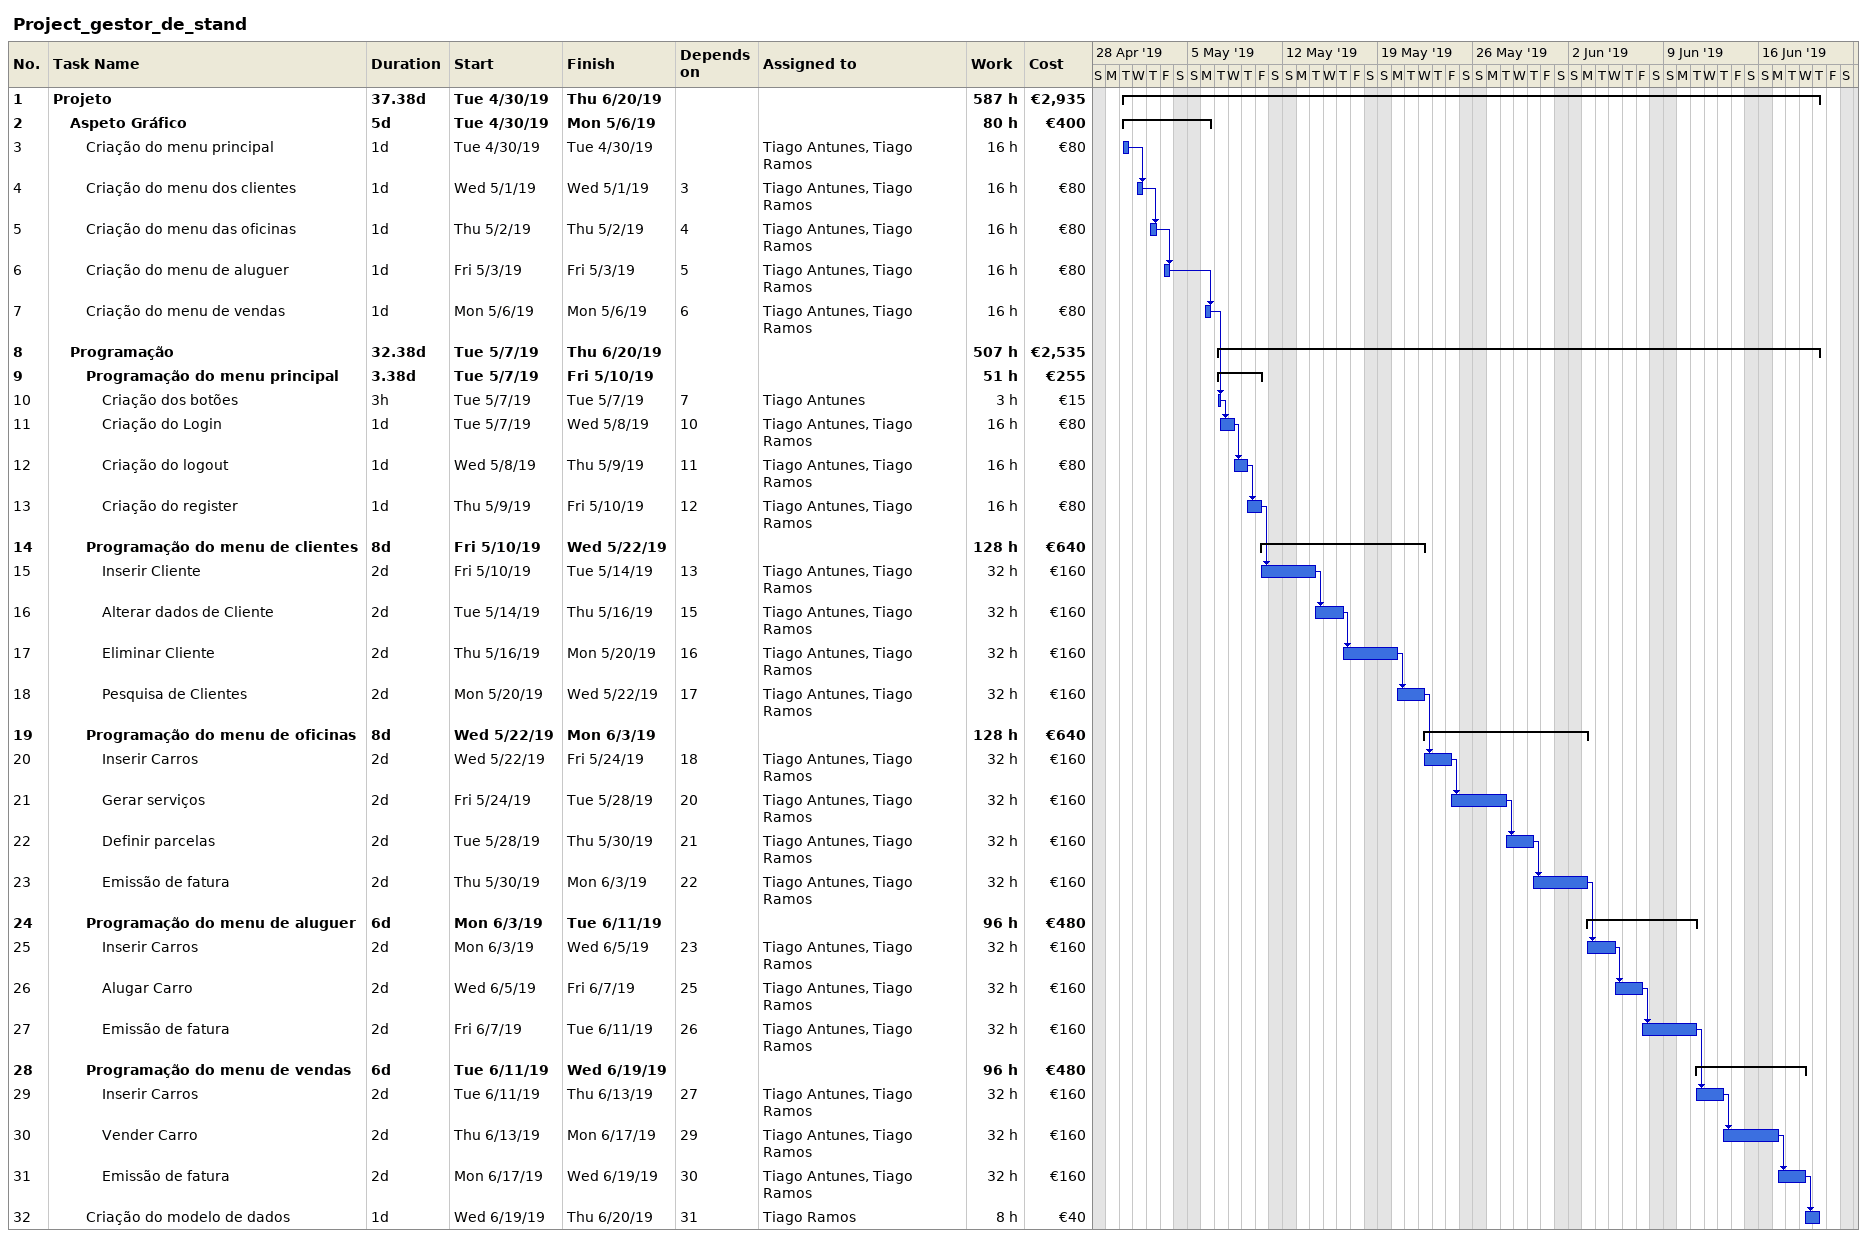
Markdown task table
Project_gestor_de_stand

| ID | Level | Task | Duration | Start | Finish | Predecessors | Resources | Work (h) | Cost (€) |
|---|---|---|---|---|---|---|---|---|---|
| 1 | 1 | **Projeto** | 37.38d | 2019-04-30 | 2019-06-20 |  |  | 587 | 2935 |
| 2 | 2 | **Aspeto Gráfico** | 5d | 2019-04-30 | 2019-05-06 |  |  | 80 | 400 |
| 3 | 3 | Criação do menu principal | 1d | 2019-04-30 | 2019-04-30 |  | Tiago Antunes, Tiago Ramos | 16 | 80 |
| 4 | 3 | Criação do menu dos clientes | 1d | 2019-05-01 | 2019-05-01 | 3 | Tiago Antunes, Tiago Ramos | 16 | 80 |
| 5 | 3 | Criação do menu das oficinas | 1d | 2019-05-02 | 2019-05-02 | 4 | Tiago Antunes, Tiago Ramos | 16 | 80 |
| 6 | 3 | Criação do menu de aluguer | 1d | 2019-05-03 | 2019-05-03 | 5 | Tiago Antunes, Tiago Ramos | 16 | 80 |
| 7 | 3 | Criação do menu de vendas | 1d | 2019-05-06 | 2019-05-06 | 6 | Tiago Antunes, Tiago Ramos | 16 | 80 |
| 8 | 2 | **Programação** | 32.38d | 2019-05-07 | 2019-06-20 |  |  | 507 | 2535 |
| 9 | 3 | **Programação do menu principal** | 3.38d | 2019-05-07 | 2019-05-10 |  |  | 51 | 255 |
| 10 | 4 | Criação dos botões | 3h | 2019-05-07 | 2019-05-07 | 7 | Tiago Antunes | 3 | 15 |
| 11 | 4 | Criação do Login | 1d | 2019-05-07 | 2019-05-08 | 10 | Tiago Antunes, Tiago Ramos | 16 | 80 |
| 12 | 4 | Criação do logout | 1d | 2019-05-08 | 2019-05-09 | 11 | Tiago Antunes, Tiago Ramos | 16 | 80 |
| 13 | 4 | Criação do register | 1d | 2019-05-09 | 2019-05-10 | 12 | Tiago Antunes, Tiago Ramos | 16 | 80 |
| 14 | 3 | **Programação do menu de clientes** | 8d | 2019-05-10 | 2019-05-22 |  |  | 128 | 640 |
| 15 | 4 | Inserir Cliente | 2d | 2019-05-10 | 2019-05-14 | 13 | Tiago Antunes, Tiago Ramos | 32 | 160 |
| 16 | 4 | Alterar dados de Cliente | 2d | 2019-05-14 | 2019-05-16 | 15 | Tiago Antunes, Tiago Ramos | 32 | 160 |
| 17 | 4 | Eliminar Cliente | 2d | 2019-05-16 | 2019-05-20 | 16 | Tiago Antunes, Tiago Ramos | 32 | 160 |
| 18 | 4 | Pesquisa de Clientes | 2d | 2019-05-20 | 2019-05-22 | 17 | Tiago Antunes, Tiago Ramos | 32 | 160 |
| 19 | 3 | **Programação do menu de oficinas** | 8d | 2019-05-22 | 2019-06-03 |  |  | 128 | 640 |
| 20 | 4 | Inserir Carros | 2d | 2019-05-22 | 2019-05-24 | 18 | Tiago Antunes, Tiago Ramos | 32 | 160 |
| 21 | 4 | Gerar serviços | 2d | 2019-05-24 | 2019-05-28 | 20 | Tiago Antunes, Tiago Ramos | 32 | 160 |
| 22 | 4 | Definir parcelas | 2d | 2019-05-28 | 2019-05-30 | 21 | Tiago Antunes, Tiago Ramos | 32 | 160 |
| 23 | 4 | Emissão de fatura | 2d | 2019-05-30 | 2019-06-03 | 22 | Tiago Antunes, Tiago Ramos | 32 | 160 |
| 24 | 3 | **Programação do menu de aluguer** | 6d | 2019-06-03 | 2019-06-11 |  |  | 96 | 480 |
| 25 | 4 | Inserir Carros | 2d | 2019-06-03 | 2019-06-05 | 23 | Tiago Antunes, Tiago Ramos | 32 | 160 |
| 26 | 4 | Alugar Carro | 2d | 2019-06-05 | 2019-06-07 | 25 | Tiago Antunes, Tiago Ramos | 32 | 160 |
| 27 | 4 | Emissão de fatura | 2d | 2019-06-07 | 2019-06-11 | 26 | Tiago Antunes, Tiago Ramos | 32 | 160 |
| 28 | 3 | **Programação do menu de vendas** | 6d | 2019-06-11 | 2019-06-19 |  |  | 96 | 480 |
| 29 | 4 | Inserir Carros | 2d | 2019-06-11 | 2019-06-13 | 27 | Tiago Antunes, Tiago Ramos | 32 | 160 |
| 30 | 4 | Vender Carro | 2d | 2019-06-13 | 2019-06-17 | 29 | Tiago Antunes, Tiago Ramos | 32 | 160 |
| 31 | 4 | Emissão de fatura | 2d | 2019-06-17 | 2019-06-19 | 30 | Tiago Antunes, Tiago Ramos | 32 | 160 |
| 32 | 3 | Criação do modelo de dados | 1d | 2019-06-19 | 2019-06-20 | 31 | Tiago Ramos | 8 | 40 |
